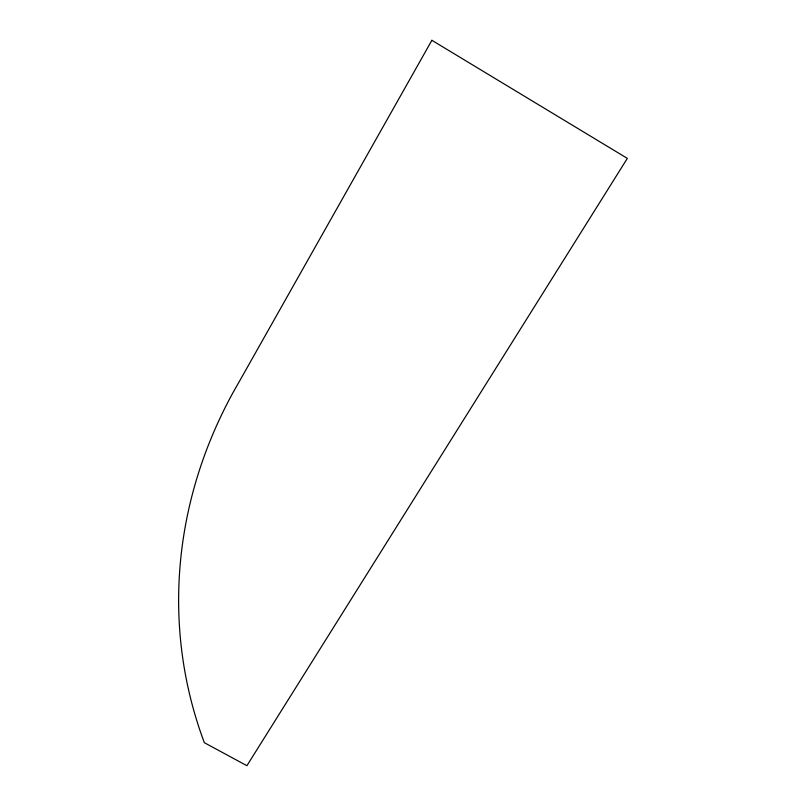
<?xml version="1.0" encoding="UTF-8"?>
<svg xmlns="http://www.w3.org/2000/svg" width="806" height="806" viewBox="0 0 806 806"><rect width="100%" height="100%" fill="white"/><g stroke="black" fill="none" stroke-linecap="round" stroke-linejoin="round"><path stroke-width="1.21" d="M431.875 40.3L239.382 381.419A492.144 446.03 -14.1 0 0 204.341 742.689L246.908 765.7L627.34 158.389L431.875 40.3"/></g></svg>
